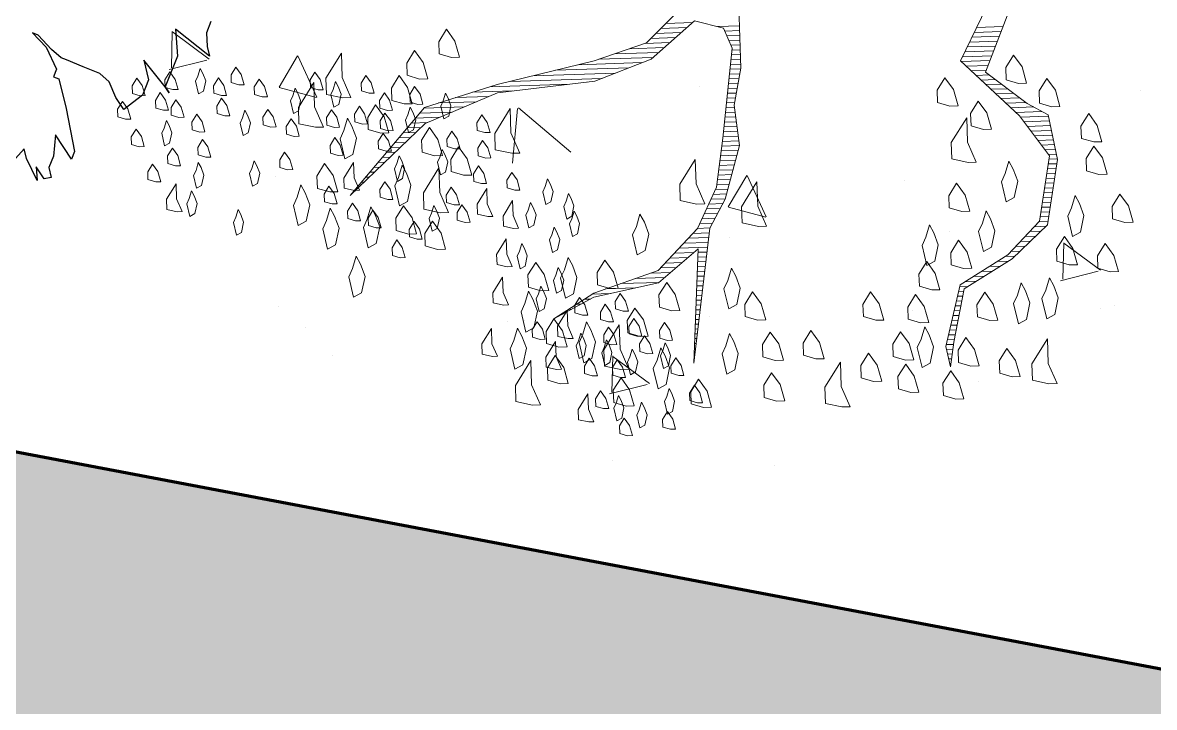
# Model space of a CAD drawing. Header units: millimetres. Extents: x 111 to 1506, y 14 to 566.
# Drawn here: x 223.349 to 224.994, y 92.534 to 93.529 of the extents above; entities that cross this region are included whole.
import ezdxf

# ---------------------------------------------------------------- set-up
doc = ezdxf.new("R2010")
doc.units = ezdxf.units.MM
doc.layers.add('ARBOLES', color=78, linetype='Continuous', lineweight=5)
doc.layers.add('G', color=254, linetype='Continuous', lineweight=5)
doc.layers.add('fer', color=8, linetype='Continuous')

# ---------------------------------------------------------------- blocks, each defined once
blk = doc.blocks.new('tr')
at = {"layer": 'fer', "color": 97}
for p, q in [((1379.0683, 206.6654), (1379.0862, 206.6741)), ((1379.0683, 206.6654), (1379.0862, 206.6741)), ((1379.0981, 206.6827), (1379.0802, 206.6221)), ((1379.0981, 206.6827), (1379.0802, 206.6221)), ((1379.0862, 206.6741), (1379.0981, 206.6827)), ((1379.0862, 206.6741), (1379.0981, 206.6827)), ((1379.0505, 206.6654), (1379.0683, 206.6654)), ((1379.0505, 206.6654), (1379.0683, 206.6654)), ((1379.0802, 206.6221), (1379.1159, 206.6394)), ((1379.0802, 206.6221), (1379.1159, 206.6394)), ((1379.1159, 206.6394), (1379.1635, 206.6394)), ((1379.1159, 206.6394), (1379.1635, 206.6394)), ((1379.1635, 206.6394), (1379.1397, 206.5961)), ((1379.1635, 206.6394), (1379.1397, 206.5961)), ((1379.1695, 206.6481), (1379.1635, 206.6394)), ((1379.1635, 206.6394), (1379.1695, 206.6481)), ((1379.1695, 206.6481), (1379.1635, 206.6394)), ((1379.1635, 206.6394), (1379.1695, 206.6481)), ((1379.1397, 206.5961), (1379.1635, 206.6134)), ((1379.1397, 206.5961), (1379.1635, 206.6134)), ((1379.1635, 206.6134), (1379.1754, 206.6134)), ((1379.1635, 206.6134), (1379.1754, 206.6134)), ((1379.1754, 206.6134), (1379.1873, 206.6134)), ((1379.1754, 206.6134), (1379.1873, 206.6134)), ((1379.1873, 206.6134), (1379.2171, 206.5961)), ((1379.1873, 206.6134), (1379.2171, 206.5961)), ((1379.2111, 206.5874), (1379.2052, 206.5788)), ((1379.2111, 206.5874), (1379.2052, 206.5788)), ((1379.2171, 206.5961), (1379.2111, 206.5874)), ((1379.2171, 206.5961), (1379.2111, 206.5874)), ((1379.2052, 206.5788), (1379.1873, 206.5614)), ((1379.2052, 206.5788), (1379.1873, 206.5614)), ((1379.1873, 206.5614), (1379.1814, 206.5441)), ((1379.1873, 206.5614), (1379.1814, 206.5441)), ((1379.1814, 206.5441), (1379.1814, 206.5181)), ((1379.1814, 206.5441), (1379.1814, 206.5181)), ((1379.2468, 206.5181), (1379.3004, 206.5528)), ((1379.2468, 206.5181), (1379.3004, 206.5528)), ((1379.3123, 206.5528), (1379.2885, 206.5181)), ((1379.3123, 206.5528), (1379.2885, 206.5181)), ((1379.3004, 206.5528), (1379.3123, 206.5528)), ((1379.3004, 206.5528), (1379.3123, 206.5528)), ((1379.3123, 206.5528), (1379.3123, 206.5528)), ((1379.3123, 206.5528), (1379.3123, 206.5528)), ((1379.2885, 206.5181), (1379.3182, 206.5268)), ((1379.2885, 206.5181), (1379.3182, 206.5268)), ((1379.3182, 206.5268), (1379.3361, 206.5268)), ((1379.3182, 206.5268), (1379.3361, 206.5268)), ((1379.3361, 206.5268), (1379.348, 206.5354)), ((1379.3361, 206.5268), (1379.348, 206.5354)), ((1379.354, 206.5268), (1379.3421, 206.5094)), ((1379.354, 206.5268), (1379.3421, 206.5094)), ((1379.348, 206.5354), (1379.354, 206.5268)), ((1379.348, 206.5354), (1379.354, 206.5268)), ((1379.1814, 206.5181), (1379.1814, 206.4921)), ((1379.1814, 206.5181), (1379.1814, 206.4921)), ((1379.2111, 206.4921), (1379.2468, 206.5181)), ((1379.2111, 206.4921), (1379.2468, 206.5181)), ((1379.2468, 206.5181), (1379.2468, 206.5181)), ((1379.2468, 206.5181), (1379.2468, 206.5181)), ((1379.2885, 206.5181), (1379.2885, 206.5181)), ((1379.2885, 206.5181), (1379.2885, 206.5181)), ((1379.3599, 206.5181), (1379.3361, 206.4921)), ((1379.3599, 206.5181), (1379.3361, 206.4921)), ((1379.3421, 206.5094), (1379.3599, 206.5181)), ((1379.3421, 206.5094), (1379.3599, 206.5181)), ((1379.1814, 206.4921), (1379.1814, 206.4834)), ((1379.1814, 206.4921), (1379.1814, 206.4834)), ((1379.2111, 206.4834), (1379.2111, 206.4921)), ((1379.2111, 206.4834), (1379.2111, 206.4921)), ((1379.3361, 206.4921), (1379.3242, 206.4834)), ((1379.3361, 206.4921), (1379.3242, 206.4834)), ((1379.1754, 206.4574), (1379.1992, 206.4834)), ((1379.1814, 206.4834), (1379.1754, 206.4661)), ((1379.1754, 206.4574), (1379.1992, 206.4834)), ((1379.1814, 206.4834), (1379.1754, 206.4661)), ((1379.1992, 206.4834), (1379.2111, 206.4834)), ((1379.1992, 206.4834), (1379.2111, 206.4834)), ((1379.3242, 206.4834), (1379.348, 206.4748)), ((1379.3242, 206.4834), (1379.348, 206.4748)), ((1379.1754, 206.4661), (1379.1635, 206.4401)), ((1379.1754, 206.4661), (1379.1635, 206.4401)), ((1379.1635, 206.4314), (1379.1754, 206.4574)), ((1379.1635, 206.4314), (1379.1754, 206.4574)), ((1379.1754, 206.4661), (1379.1754, 206.4661)), ((1379.1754, 206.4661), (1379.1754, 206.4661)), ((1379.1635, 206.4401), (1379.1635, 206.4314)), ((1379.1635, 206.4401), (1379.1635, 206.4314))]:
    blk.add_line(p, q, dxfattribs=at)
blk = doc.blocks.new('*X16')
at = {"color": 0}
for p, q in [((17.427, 15.96), (17.4799, 15.96)), ((17.4377, 15.97), (17.4922, 15.97)), ((17.4484, 15.98), (17.5044, 15.98)), ((17.5556, 15.97), (17.6021, 15.97)), ((17.5707, 15.96), (17.6021, 15.96)), ((17.4036, 15.94), (17.4555, 15.94)), ((17.4163, 15.95), (17.4677, 15.95)), ((17.5747, 15.95), (17.6021, 15.95)), ((17.5787, 15.94), (17.6021, 15.94)), ((18.092, 15.94), (18.1478, 15.94)), ((18.0973, 15.95), (18.152, 15.95)), ((17.3386, 15.92), (17.431, 15.92)), ((17.3711, 15.93), (17.4433, 15.93)), ((17.5827, 15.93), (17.6021, 15.93)), ((17.5846, 15.92), (17.6021, 15.92)), ((18.0816, 15.92), (18.1394, 15.92)), ((18.0868, 15.93), (18.1436, 15.93)), ((17.2149, 15.89), (17.3677, 15.89)), ((17.2629, 15.9), (17.3957, 15.9)), ((17.3061, 15.91), (17.4188, 15.91)), ((17.5805, 15.89), (17.6021, 15.89)), ((17.5819, 15.9), (17.6021, 15.9)), ((17.5832, 15.91), (17.6021, 15.91)), ((18.0658, 15.89), (18.1267, 15.89)), ((18.0711, 15.9), (18.1309, 15.9)), ((18.0763, 15.91), (18.1351, 15.91)), ((17.1189, 15.87), (17.3117, 15.87)), ((17.1669, 15.88), (17.3397, 15.88)), ((17.5778, 15.87), (17.5996, 15.87)), ((17.5791, 15.88), (17.6018, 15.88)), ((18.0627, 15.88), (18.1225, 15.88)), ((18.0727, 15.87), (18.1183, 15.87)), ((17.0401, 15.85), (17.1235, 15.85)), ((17.0761, 15.86), (17.2435, 15.86)), ((17.575, 15.85), (17.5951, 15.85)), ((17.5764, 15.86), (17.5974, 15.86)), ((18.0827, 15.86), (18.1141, 15.86)), ((18.0927, 15.85), (18.1197, 15.85)), ((16.9371, 15.82), (17.0215, 15.82)), ((16.9681, 15.83), (17.0472, 15.83)), ((17.0041, 15.84), (17.0729, 15.84)), ((17.5709, 15.82), (17.5885, 15.82)), ((17.5723, 15.83), (17.5907, 15.83)), ((17.5737, 15.84), (17.5929, 15.84)), ((18.1027, 15.84), (18.1322, 15.84)), ((18.1127, 15.83), (18.1447, 15.83)), ((18.1227, 15.82), (18.1572, 15.82)), ((16.919, 15.8), (16.9701, 15.8)), ((16.9281, 15.81), (16.9958, 15.81)), ((17.5682, 15.8), (17.5856, 15.8)), ((17.5696, 15.81), (17.5863, 15.81)), ((18.1327, 15.81), (18.1697, 15.81)), ((18.1427, 15.8), (18.1822, 15.8)), ((16.8919, 15.77), (16.9189, 15.77)), ((16.9009, 15.78), (16.9301, 15.78)), ((16.91, 15.79), (16.9444, 15.79)), ((17.5641, 15.77), (17.5886, 15.77)), ((17.5655, 15.78), (17.5876, 15.78)), ((17.5669, 15.79), (17.5866, 15.79)), ((18.1527, 15.79), (18.1947, 15.79)), ((18.1627, 15.78), (18.2105, 15.78)), ((18.1727, 15.77), (18.2271, 15.77)), ((16.8738, 15.75), (16.8965, 15.75)), ((16.8829, 15.76), (16.9077, 15.76)), ((17.5614, 15.75), (17.5906, 15.75)), ((17.5628, 15.76), (17.5896, 15.76)), ((18.182, 15.76), (18.2403, 15.76)), ((18.189, 15.75), (18.2422, 15.75)), ((16.8557, 15.73), (16.8742, 15.73)), ((16.8648, 15.74), (16.8853, 15.74)), ((17.5585, 15.73), (17.5926, 15.73)), ((17.56, 15.74), (17.5916, 15.74)), ((18.196, 15.74), (18.244, 15.74)), ((18.203, 15.73), (18.2458, 15.73)), ((16.8286, 15.7), (16.8406, 15.7)), ((16.8376, 15.71), (16.8518, 15.71)), ((16.8467, 15.72), (16.863, 15.72)), ((17.5535, 15.7), (17.5875, 15.7)), ((17.5551, 15.71), (17.5906, 15.71)), ((17.5568, 15.72), (17.5936, 15.72)), ((18.21, 15.72), (18.2476, 15.72)), ((18.217, 15.71), (18.2494, 15.71)), ((18.224, 15.7), (18.2512, 15.7)), ((16.8105, 15.68), (16.8183, 15.68)), ((16.8195, 15.69), (16.8295, 15.69)), ((17.5501, 15.68), (17.5814, 15.68)), ((17.5518, 15.69), (17.5844, 15.69)), ((18.231, 15.69), (18.2531, 15.69)), ((18.238, 15.68), (18.2549, 15.68)), ((16.7924, 15.66), (16.7959, 15.66)), ((16.8014, 15.67), (16.8071, 15.67)), ((17.5468, 15.66), (17.5752, 15.66)), ((17.5485, 15.67), (17.5783, 15.67)), ((18.2367, 15.66), (18.2553, 15.66)), ((18.2385, 15.67), (18.2567, 15.67)), ((16.7833, 15.65), (16.7848, 15.65)), ((17.5402, 15.63), (17.566, 15.63)), ((17.5435, 15.64), (17.5691, 15.64)), ((17.5451, 15.65), (17.5721, 15.65)), ((18.231, 15.63), (18.2497, 15.63)), ((18.2329, 15.64), (18.2515, 15.64)), ((18.2348, 15.65), (18.2534, 15.65)), ((17.5302, 15.61), (17.5598, 15.61)), ((17.5352, 15.62), (17.5629, 15.62)), ((18.2273, 15.61), (18.2459, 15.61)), ((18.2292, 15.62), (18.2478, 15.62)), ((17.5202, 15.59), (17.5486, 15.59)), ((17.5252, 15.6), (17.5543, 15.6)), ((18.2235, 15.59), (18.2422, 15.59)), ((18.2254, 15.6), (18.244, 15.6)), ((17.5052, 15.56), (17.5315, 15.56)), ((17.5102, 15.57), (17.5372, 15.57)), ((17.5152, 15.58), (17.5429, 15.58)), ((18.2179, 15.56), (18.2365, 15.56)), ((18.2198, 15.57), (18.2384, 15.57)), ((18.2217, 15.58), (18.2403, 15.58)), ((17.4903, 15.54), (17.5241, 15.54)), ((17.5002, 15.55), (17.5257, 15.55)), ((18.2132, 15.54), (18.2328, 15.54)), ((18.216, 15.55), (18.2347, 15.55)), ((17.4603, 15.51), (17.5196, 15.51)), ((17.4703, 15.52), (17.5211, 15.52)), ((17.4803, 15.53), (17.5226, 15.53)), ((18.1832, 15.51), (18.2059, 15.51)), ((18.1932, 15.52), (18.2171, 15.52)), ((18.2032, 15.53), (18.2284, 15.53)), ((17.4403, 15.49), (17.4786, 15.49)), ((17.4503, 15.5), (17.4911, 15.5)), ((17.4988, 15.49), (17.5165, 15.49)), ((17.4996, 15.5), (17.5181, 15.5)), ((18.1632, 15.49), (18.1834, 15.49)), ((18.1732, 15.5), (18.1946, 15.5)), ((17.4203, 15.47), (17.4536, 15.47)), ((17.4303, 15.48), (17.4661, 15.48)), ((17.4974, 15.47), (17.5135, 15.47)), ((17.4981, 15.48), (17.515, 15.48)), ((18.1409, 15.47), (18.1609, 15.47)), ((18.1532, 15.48), (18.1721, 15.48)), ((17.336, 15.44), (17.4161, 15.44)), ((17.368, 15.45), (17.4286, 15.45)), ((17.4, 15.46), (17.4411, 15.46)), ((17.4953, 15.44), (17.509, 15.44)), ((17.496, 15.45), (17.5105, 15.45)), ((17.4967, 15.46), (17.512, 15.46)), ((18.0895, 15.44), (18.1126, 15.44)), ((18.1066, 15.45), (18.1297, 15.45)), ((18.1238, 15.46), (18.1468, 15.46)), ((17.2754, 15.42), (17.3128, 15.42)), ((17.304, 15.43), (17.3661, 15.43)), ((17.4938, 15.42), (17.5059, 15.42)), ((17.4946, 15.43), (17.5074, 15.43)), ((18.0552, 15.42), (18.0783, 15.42)), ((18.0723, 15.43), (18.0954, 15.43)), ((17.242, 15.4), (17.2517, 15.4)), ((17.2587, 15.41), (17.2717, 15.41)), ((17.4924, 15.4), (17.5029, 15.4)), ((17.4931, 15.41), (17.5044, 15.41)), ((18.0407, 15.4), (18.0516, 15.4)), ((18.0433, 15.41), (18.0611, 15.41)), ((17.2087, 15.38), (17.2117, 15.38)), ((17.2254, 15.39), (17.2317, 15.39)), ((17.4903, 15.37), (17.4984, 15.37)), ((17.491, 15.38), (17.4999, 15.38)), ((17.4917, 15.39), (17.5014, 15.39)), ((18.0327, 15.37), (18.0447, 15.37)), ((18.0353, 15.38), (18.047, 15.38)), ((18.038, 15.39), (18.0493, 15.39)), ((17.4888, 15.35), (17.4953, 15.35)), ((17.4896, 15.36), (17.4968, 15.36)), ((18.0273, 15.35), (18.0401, 15.35)), ((18.03, 15.36), (18.0424, 15.36)), ((17.4874, 15.33), (17.4923, 15.33)), ((17.4881, 15.34), (17.4938, 15.34)), ((18.022, 15.33), (18.0355, 15.33)), ((18.0247, 15.34), (18.0378, 15.34)), ((17.4853, 15.3), (17.4877, 15.3)), ((17.486, 15.31), (17.4893, 15.31)), ((17.4867, 15.32), (17.4908, 15.32)), ((18.014, 15.3), (18.0286, 15.3)), ((18.0167, 15.31), (18.0309, 15.31)), ((18.0193, 15.32), (18.0332, 15.32)), ((17.4838, 15.28), (17.4847, 15.28)), ((17.4846, 15.29), (17.4862, 15.29)), ((18.0113, 15.29), (18.0265, 15.29)), ((18.0115, 15.28), (18.0249, 15.28)), ((17.4831, 15.27), (17.4832, 15.27)), ((18.0135, 15.27), (18.0232, 15.27)), ((18.0155, 15.26), (18.0215, 15.26)), ((18.0175, 15.25), (18.0199, 15.25))]:
    blk.add_line(p, q, dxfattribs=at)
blk = doc.blocks.new('E1E')
at = {"layer": 'ARBOLES', "ltscale": 0.2}
for p, q in [((96.0598, 59.5667), (96.0598, 59.5667)), ((95.5359, 59.5519), (95.5359, 59.5519)), ((96.122, 59.5391), (96.122, 59.5391)), ((96.1796, 59.5223), (96.1796, 59.5223)), ((95.6009, 59.4784), (95.6009, 59.4784)), ((95.2708, 59.4541), (95.2708, 59.4541)), ((95.5845, 59.4467), (95.5298, 59.4067)), ((95.6045, 59.3832), (95.5819, 59.4428)), ((95.6038, 59.3838), (95.5266, 59.4035)), ((95.7699, 59.3841), (95.7699, 59.3841)), ((95.7975, 59.3971), (95.7975, 59.3971)), ((96.2691, 59.314), (96.2691, 59.314)), ((95.473, 59.2552), (95.473, 59.2552)), ((95.4361, 59.2211), (95.4361, 59.2211)), ((95.857, 59.2206), (95.857, 59.2206)), ((96.5118, 59.2106), (96.4571, 59.1706)), ((96.5318, 59.147), (96.5092, 59.2067)), ((94.9941, 59.1844), (94.9941, 59.1844)), ((96.3217, 59.1674), (96.2544, 59.159)), ((96.3128, 59.1041), (96.322, 59.1672)), ((96.5311, 59.1477), (96.4538, 59.1674)), ((96.3122, 59.1036), (96.2542, 59.1583)), ((95.9214, 59.0448), (95.8936, 59.1364)), ((95.1485, 59.1133), (95.1485, 59.1133)), ((95.4933, 59.1143), (95.4933, 59.1143)), ((95.92, 59.0432), (95.8063, 59.0804)), ((95.5054, 59.0022), (95.4473, 59.0568)), ((95.5148, 59.066), (95.4476, 59.0575)), ((95.506, 59.0027), (95.5152, 59.0658)), ((95.9008, 59.0394), (95.9008, 59.0394)), ((95.9924, 59.0443), (95.9924, 59.0443)), ((94.8241, 58.9714), (94.8241, 58.9714)), ((94.8455, 58.9854), (94.8455, 58.9854)), ((94.928, 58.9668), (94.8733, 58.9268)), ((94.948, 58.9033), (94.9254, 58.9629)), ((95.1411, 58.9598), (95.1411, 58.9598)), ((95.8256, 58.9566), (95.8256, 58.9566)), ((94.9473, 58.9039), (94.8701, 58.9236)), ((95.2463, 58.9074), (95.2463, 58.9074)), ((95.6403, 58.8897), (95.6403, 58.8897)), ((94.9236, 58.6057), (94.9236, 58.6057))]:
    blk.add_line(p, q, dxfattribs=at)
for points in [[(95.5281, 59.503), (95.5421, 59.5044), (95.5475, 59.4922), (95.5448, 59.4764), (95.5313, 59.485), (95.52, 59.4994)], [(95.5999, 59.5058), (95.618, 59.509), (95.6252, 59.4927), (95.6198, 59.4611), (95.609, 59.4855), (95.5918, 59.5022)], [(95.7024, 59.5158), (95.7313, 59.5209), (95.7429, 59.4949), (95.7343, 59.4442), (95.7169, 59.4833), (95.6894, 59.51)], [(95.5259, 59.4533), (95.5263, 59.4633), (95.5132, 59.4818), (95.5069, 59.4741), (95.51, 59.456), (95.5195, 59.4456), (95.5272, 59.4393)], [(95.5679, 59.4574), (95.5683, 59.4674), (95.5552, 59.4859), (95.5489, 59.4782), (95.5521, 59.4601), (95.5615, 59.4497), (95.5692, 59.4434)], [(95.4626, 59.4641), (95.4766, 59.4655), (95.482, 59.4533), (95.4793, 59.4375), (95.4658, 59.4461), (95.4545, 59.4605)], [(95.5846, 59.4746), (95.5986, 59.476), (95.604, 59.4638), (95.6013, 59.448), (95.5877, 59.4565), (95.5764, 59.471)], [(95.6714, 59.463), (95.6938, 59.4652), (95.7025, 59.4457), (95.6981, 59.4204), (95.6764, 59.4341), (95.6584, 59.4572)], [(95.7748, 59.4233), (95.7755, 59.4392), (95.7545, 59.4688), (95.7444, 59.4565), (95.7495, 59.4276), (95.7647, 59.411), (95.7769, 59.4009)], [(95.7992, 59.463), (95.8172, 59.4662), (95.8245, 59.4499), (95.8191, 59.4183), (95.8082, 59.4427), (95.791, 59.4594)], [(95.5499, 59.4557), (95.5723, 59.4579), (95.581, 59.4384), (95.5767, 59.413), (95.555, 59.4268), (95.5369, 59.4499)], [(95.6867, 59.4421), (95.7048, 59.4453), (95.712, 59.4291), (95.7066, 59.3974), (95.6957, 59.4218), (95.6786, 59.4385)], [(96.0834, 59.4127), (96.0842, 59.4286), (96.0632, 59.4582), (96.0531, 59.4459), (96.0581, 59.417), (96.0733, 59.4004), (96.0856, 59.3903)], [(95.4902, 59.4131), (95.4906, 59.423), (95.4775, 59.4416), (95.4712, 59.4339), (95.4744, 59.4158), (95.4839, 59.4054), (95.4916, 59.3991)], [(95.6244, 59.429), (95.6384, 59.4304), (95.6438, 59.4182), (95.6411, 59.4024), (95.6275, 59.4109), (95.6162, 59.4254)], [(96.3065, 59.4064), (96.307, 59.4164), (96.2939, 59.4349), (96.2876, 59.4272), (96.2907, 59.4091), (96.3002, 59.3988), (96.3079, 59.3924)], [(96.3942, 59.4065), (96.3946, 59.4164), (96.3815, 59.435), (96.3752, 59.4273), (96.3784, 59.4092), (96.3879, 59.3988), (96.3956, 59.3925)], [(96.4055, 59.4359), (96.4235, 59.439), (96.4308, 59.4228), (96.4254, 59.3912), (96.4145, 59.4155), (96.3973, 59.4323)], [(95.4235, 59.4072), (95.4459, 59.4093), (95.4545, 59.3898), (95.4502, 59.3645), (95.4285, 59.3782), (95.4104, 59.4014)], [(95.436, 59.4036), (95.45, 59.4049), (95.4554, 59.3927), (95.4527, 59.3769), (95.4392, 59.3855), (95.4279, 59.4)], [(95.5297, 59.361), (95.5305, 59.3769), (95.5095, 59.4065), (95.4994, 59.3942), (95.5044, 59.3653), (95.5196, 59.3487), (95.5319, 59.3386)], [(95.5825, 59.4), (95.6114, 59.4051), (95.623, 59.3791), (95.6143, 59.3285), (95.597, 59.3675), (95.5695, 59.3942)], [(95.5778, 59.4132), (95.5918, 59.4145), (95.5973, 59.4023), (95.5946, 59.3865), (95.581, 59.3951), (95.5697, 59.4095)], [(95.6239, 59.3752), (95.6244, 59.3852), (95.6113, 59.4037), (95.605, 59.396), (95.6081, 59.3779), (95.6176, 59.3676), (95.6253, 59.3612)], [(95.6671, 59.3676), (95.6678, 59.3835), (95.6468, 59.4131), (95.6367, 59.4008), (95.6418, 59.3719), (95.657, 59.3553), (95.6693, 59.3452)], [(95.67, 59.3811), (95.6705, 59.3911), (95.6574, 59.4096), (95.651, 59.4019), (95.6542, 59.3838), (95.6637, 59.3735), (95.6714, 59.3671)], [(95.6974, 59.4045), (95.7198, 59.4066), (95.7285, 59.3871), (95.7242, 59.3618), (95.7025, 59.3755), (95.6844, 59.3987)], [(95.7328, 59.4042), (95.7468, 59.4056), (95.7522, 59.3934), (95.7495, 59.3776), (95.736, 59.3862), (95.7247, 59.4006)], [(96.4597, 59.4016), (96.4737, 59.4029), (96.4791, 59.3907), (96.4764, 59.3749), (96.4629, 59.3835), (96.4516, 59.398)], [(95.5761, 59.3734), (95.5765, 59.3833), (95.5634, 59.4019), (95.5571, 59.3942), (95.5602, 59.3761), (95.5697, 59.3657), (95.5774, 59.3594)], [(95.6881, 59.3843), (95.7062, 59.3875), (95.7134, 59.3712), (95.708, 59.3396), (95.6971, 59.364), (95.68, 59.3807)], [(95.7813, 59.3561), (95.782, 59.372), (95.761, 59.4016), (95.7509, 59.3893), (95.756, 59.3604), (95.7712, 59.3438), (95.7835, 59.3337)], [(96.1572, 59.352), (96.1579, 59.3679), (96.1369, 59.3975), (96.1268, 59.3852), (96.1319, 59.3563), (96.1471, 59.3397), (96.1594, 59.3296)], [(96.4019, 59.3564), (96.4024, 59.3663), (96.3892, 59.3848), (96.3829, 59.3771), (96.3861, 59.3591), (96.3956, 59.3487), (96.4033, 59.3424)], [(95.4844, 59.3715), (95.4984, 59.3729), (95.5038, 59.3607), (95.5011, 59.3449), (95.4875, 59.3535), (95.4762, 59.3679)], [(95.5268, 59.3417), (95.5273, 59.3517), (95.5142, 59.3702), (95.5079, 59.3625), (95.511, 59.3444), (95.5205, 59.3341), (95.5282, 59.3277)], [(95.6136, 59.3657), (95.6276, 59.3671), (95.633, 59.3549), (95.6303, 59.3391), (95.6167, 59.3477), (95.6054, 59.3621)], [(95.815, 59.3727), (95.8331, 59.3758), (95.8404, 59.3596), (95.835, 59.328), (95.8241, 59.3523), (95.8069, 59.369)], [(96.0138, 59.3638), (96.0278, 59.3651), (96.0333, 59.3529), (96.0306, 59.3371), (96.017, 59.3457), (96.0057, 59.3601)], [(96.0922, 59.323), (96.0929, 59.3389), (96.0719, 59.3686), (96.0618, 59.3563), (96.0669, 59.3274), (96.0821, 59.3107), (96.0944, 59.3006)], [(96.2201, 59.3333), (96.2208, 59.3492), (96.1999, 59.3788), (96.1897, 59.3665), (96.1948, 59.3376), (96.21, 59.321), (96.2223, 59.3108)], [(96.438, 59.3627), (96.452, 59.3641), (96.4575, 59.3519), (96.4548, 59.3361), (96.4412, 59.3446), (96.4299, 59.3591)], [(95.3093, 59.3485), (95.3317, 59.3507), (95.3404, 59.3312), (95.3361, 59.3059), (95.3144, 59.3196), (95.2963, 59.3427)], [(95.5494, 59.3567), (95.5634, 59.358), (95.5689, 59.3458), (95.5662, 59.33), (95.5526, 59.3386), (95.5413, 59.353)], [(95.7654, 59.3311), (95.7658, 59.341), (95.7527, 59.3595), (95.7464, 59.3518), (95.7496, 59.3338), (95.7591, 59.3234), (95.7667, 59.3171)], [(96.3125, 59.3165), (96.3129, 59.3265), (96.2998, 59.345), (96.2935, 59.3373), (96.2967, 59.3192), (96.3062, 59.3089), (96.3138, 59.3025)], [(96.5094, 59.3555), (96.5234, 59.3569), (96.5289, 59.3447), (96.5262, 59.3289), (96.5126, 59.3375), (96.5013, 59.3519)], [(95.4279, 59.2922), (95.4286, 59.3081), (95.4076, 59.3377), (95.3975, 59.3255), (95.4026, 59.2965), (95.4178, 59.2799), (95.4301, 59.2698)], [(95.5731, 59.3335), (95.5955, 59.3357), (95.6042, 59.3162), (95.5999, 59.2909), (95.5782, 59.3046), (95.5601, 59.3277)], [(95.5783, 59.3355), (95.5923, 59.3368), (95.5978, 59.3246), (95.5951, 59.3088), (95.5815, 59.3174), (95.5702, 59.3318)], [(95.6339, 59.331), (95.6479, 59.3323), (95.6534, 59.3201), (95.6507, 59.3043), (95.6371, 59.3129), (95.6258, 59.3274)], [(95.68, 59.3369), (95.694, 59.3382), (95.6994, 59.3261), (95.6967, 59.3102), (95.6832, 59.3188), (95.6719, 59.3333)], [(95.764, 59.325), (95.7864, 59.3272), (95.7951, 59.3077), (95.7908, 59.2824), (95.7691, 59.2961), (95.751, 59.3192)], [(95.9584, 59.3258), (95.9809, 59.328), (95.9895, 59.3085), (95.9852, 59.2832), (95.9635, 59.2969), (95.9454, 59.3201)], [(95.998, 59.3226), (96.0121, 59.324), (96.0175, 59.3118), (96.0148, 59.296), (96.0012, 59.3046), (95.9899, 59.319)], [(96.0721, 59.3313), (96.0861, 59.3326), (96.0916, 59.3205), (96.0889, 59.3046), (96.0753, 59.3132), (96.064, 59.3277)], [(96.1101, 59.3336), (96.1241, 59.3349), (96.1295, 59.3227), (96.1268, 59.3069), (96.1133, 59.3155), (96.1019, 59.3299)], [(96.3947, 59.3288), (96.4087, 59.3302), (96.4141, 59.318), (96.4114, 59.3022), (96.3979, 59.3107), (96.3866, 59.3252)], [(96.4815, 59.309), (96.4819, 59.3189), (96.4688, 59.3374), (96.4625, 59.3297), (96.4656, 59.3117), (96.4751, 59.3013), (96.4828, 59.295)], [(95.1994, 59.3152), (95.2283, 59.3203), (95.2399, 59.2943), (95.2313, 59.2436), (95.2139, 59.2827), (95.1864, 59.3094)], [(95.5259, 59.3219), (95.54, 59.3232), (95.5454, 59.311), (95.5427, 59.2952), (95.5291, 59.3038), (95.5178, 59.3182)], [(95.6168, 59.3039), (95.6308, 59.3052), (95.6362, 59.293), (95.6335, 59.2772), (95.6199, 59.2858), (95.6086, 59.3002)], [(95.7394, 59.2751), (95.7402, 59.291), (95.7192, 59.3206), (95.7091, 59.3083), (95.7141, 59.2794), (95.7293, 59.2628), (95.7416, 59.2527)], [(95.7496, 59.2899), (95.75, 59.2999), (95.7369, 59.3184), (95.7306, 59.3107), (95.7338, 59.2926), (95.7433, 59.2823), (95.751, 59.2759)], [(95.8341, 59.3081), (95.8521, 59.3112), (95.8594, 59.295), (95.854, 59.2634), (95.8431, 59.2878), (95.8259, 59.3045)], [(96.0156, 59.3201), (96.038, 59.3223), (96.0467, 59.3028), (96.0423, 59.2775), (96.0206, 59.2912), (96.0025, 59.3143)], [(96.1593, 59.3214), (96.1733, 59.3228), (96.1788, 59.3106), (96.1761, 59.2948), (96.1625, 59.3033), (96.1512, 59.3178)], [(96.171, 59.3036), (96.1934, 59.3058), (96.2021, 59.2863), (96.1978, 59.261), (96.1761, 59.2747), (96.158, 59.2978)], [(96.5497, 59.3199), (96.5637, 59.3212), (96.5691, 59.309), (96.5664, 59.2932), (96.5528, 59.3018), (96.5415, 59.3162)], [(95.3382, 59.2835), (95.3606, 59.2857), (95.3693, 59.2662), (95.365, 59.2409), (95.3433, 59.2546), (95.3252, 59.2777)], [(95.8246, 59.2746), (95.825, 59.2846), (95.8119, 59.3031), (95.8056, 59.2954), (95.8088, 59.2773), (95.8183, 59.267), (95.826, 59.2606)], [(95.9918, 59.2711), (95.9922, 59.2811), (95.9791, 59.2996), (95.9728, 59.2919), (95.9759, 59.2738), (95.9854, 59.2635), (95.9931, 59.2571)], [(96.1318, 59.2848), (96.1499, 59.288), (96.1571, 59.2717), (96.1517, 59.2401), (96.1408, 59.2645), (96.1237, 59.2812)], [(96.2538, 59.2953), (96.2678, 59.2966), (96.2732, 59.2844), (96.2705, 59.2686), (96.2569, 59.2772), (96.2456, 59.2916)], [(96.4209, 59.2918), (96.4349, 59.2931), (96.4404, 59.2809), (96.4377, 59.2651), (96.4241, 59.2737), (96.4128, 59.2881)], [(95.5385, 59.2713), (95.5609, 59.2735), (95.5696, 59.254), (95.5653, 59.2287), (95.5436, 59.2424), (95.5255, 59.2655)], [(95.6534, 59.2758), (95.6758, 59.2779), (95.6845, 59.2584), (95.6802, 59.2331), (95.6585, 59.2468), (95.6404, 59.27)], [(95.9317, 59.2639), (95.9457, 59.2652), (95.9511, 59.253), (95.9484, 59.2372), (95.9349, 59.2458), (95.9236, 59.2602)], [(95.978, 59.2644), (96.0069, 59.2695), (96.0185, 59.2435), (96.0099, 59.1929), (95.9925, 59.2319), (95.965, 59.2586)], [(96.0691, 59.2348), (96.0698, 59.2507), (96.0488, 59.2804), (96.0387, 59.2681), (96.0438, 59.2392), (96.059, 59.2225), (96.0713, 59.2124)], [(96.0717, 59.2775), (96.0857, 59.2789), (96.0912, 59.2667), (96.0885, 59.2509), (96.0749, 59.2594), (96.0636, 59.2739)], [(96.3609, 59.2407), (96.3613, 59.2506), (96.3482, 59.2691), (96.3419, 59.2614), (96.3451, 59.2434), (96.3546, 59.233), (96.3622, 59.2267)], [(96.4643, 59.2819), (96.4783, 59.2832), (96.4837, 59.271), (96.481, 59.2552), (96.4675, 59.2638), (96.4562, 59.2782)], [(96.4941, 59.2805), (96.5081, 59.2819), (96.5136, 59.2697), (96.5109, 59.2539), (96.4973, 59.2625), (96.486, 59.2769)], [(96.5416, 59.2724), (96.5556, 59.2738), (96.561, 59.2616), (96.5583, 59.2458), (96.5447, 59.2544), (96.5334, 59.2688)], [(95.0975, 59.2464), (95.1199, 59.2486), (95.1286, 59.2291), (95.1243, 59.2038), (95.1026, 59.2175), (95.0845, 59.2407)], [(95.1648, 59.253), (95.1872, 59.2552), (95.1959, 59.2357), (95.1915, 59.2104), (95.1698, 59.2241), (95.1518, 59.2472)], [(95.2732, 59.2545), (95.2956, 59.2567), (95.3043, 59.2372), (95.3, 59.2119), (95.2783, 59.2256), (95.2602, 59.2487)], [(95.7826, 59.2267), (95.7831, 59.2367), (95.77, 59.2552), (95.7636, 59.2475), (95.7668, 59.2294), (95.7763, 59.219), (95.784, 59.2127)], [(95.849, 59.2417), (95.8671, 59.2448), (95.8743, 59.2286), (95.8689, 59.197), (95.8581, 59.2213), (95.8409, 59.2381)], [(96.3911, 59.2493), (96.4051, 59.2506), (96.4106, 59.2385), (96.4079, 59.2226), (96.3943, 59.2312), (96.383, 59.2457)], [(95.0202, 59.2276), (95.0426, 59.2298), (95.0513, 59.2103), (95.047, 59.185), (95.0253, 59.1987), (95.0072, 59.2218)], [(95.3932, 59.23), (95.4156, 59.2322), (95.4243, 59.2127), (95.42, 59.1874), (95.3983, 59.2011), (95.3802, 59.2242)], [(95.4677, 59.1853), (95.4684, 59.2012), (95.4474, 59.2308), (95.4373, 59.2185), (95.4424, 59.1896), (95.4576, 59.173), (95.4699, 59.1629)], [(95.8373, 59.2024), (95.8377, 59.2123), (95.8246, 59.2308), (95.8183, 59.2231), (95.8215, 59.2051), (95.831, 59.1947), (95.8387, 59.1884)], [(95.8987, 59.2394), (95.9168, 59.2426), (95.924, 59.2264), (95.9186, 59.1947), (95.9078, 59.2191), (95.8906, 59.2358)], [(95.9606, 59.2427), (95.9746, 59.244), (95.98, 59.2318), (95.9773, 59.216), (95.9638, 59.2246), (95.9525, 59.239)], [(96.0808, 59.2134), (96.0812, 59.2233), (96.0681, 59.2418), (96.0618, 59.2341), (96.065, 59.2161), (96.0745, 59.2057), (96.0822, 59.1994)], [(96.1884, 59.1944), (96.1891, 59.2103), (96.1681, 59.24), (96.158, 59.2277), (96.1631, 59.1988), (96.1783, 59.1821), (96.1906, 59.172)], [(96.1815, 59.2387), (96.1955, 59.2401), (96.201, 59.2279), (96.1983, 59.2121), (96.1847, 59.2207), (96.1734, 59.2351)], [(96.2651, 59.237), (96.2791, 59.2384), (96.2845, 59.2262), (96.2818, 59.2104), (96.2683, 59.2189), (96.257, 59.2334)], [(96.3089, 59.237), (96.3229, 59.2384), (96.3284, 59.2262), (96.3257, 59.2104), (96.3121, 59.219), (96.3008, 59.2334)], [(96.4607, 59.2023), (96.4612, 59.2123), (96.4481, 59.2308), (96.4418, 59.2231), (96.4449, 59.205), (96.4544, 59.1947), (96.4621, 59.1883)], [(96.4923, 59.2408), (96.5063, 59.2421), (96.5118, 59.2299), (96.5091, 59.2141), (96.4955, 59.2227), (96.4842, 59.2371)], [(95.761, 59.1879), (95.7614, 59.1978), (95.7483, 59.2163), (95.742, 59.2086), (95.7452, 59.1906), (95.7546, 59.1802), (95.7623, 59.1738)], [(96.2368, 59.2082), (96.2658, 59.2133), (96.2773, 59.1873), (96.2687, 59.1367), (96.2513, 59.1757), (96.2238, 59.2024)], [(96.4097, 59.2186), (96.4237, 59.2199), (96.4291, 59.2077), (96.4264, 59.1919), (96.4129, 59.2005), (96.4016, 59.215)], [(95.1157, 59.1532), (95.1164, 59.1691), (95.0954, 59.1987), (95.0853, 59.1864), (95.0904, 59.1575), (95.1056, 59.1409), (95.1179, 59.1308)], [(95.1272, 59.1973), (95.1496, 59.1995), (95.1583, 59.18), (95.154, 59.1547), (95.1323, 59.1684), (95.1142, 59.1915)], [(95.6513, 59.1579), (95.652, 59.1738), (95.6311, 59.2034), (95.621, 59.1911), (95.626, 59.1622), (95.6412, 59.1456), (95.6535, 59.1355)], [(95.7818, 59.163), (95.7822, 59.173), (95.7691, 59.1915), (95.7628, 59.1838), (95.766, 59.1657), (95.7754, 59.1553), (95.7831, 59.149)], [(95.9304, 59.1902), (95.9444, 59.1916), (95.9498, 59.1794), (95.9471, 59.1636), (95.9336, 59.1722), (95.9222, 59.1866)], [(95.965, 59.1885), (95.9875, 59.1907), (95.9961, 59.1712), (95.9918, 59.1459), (95.9701, 59.1596), (95.952, 59.1827)], [(96.0153, 59.1745), (96.0158, 59.1844), (96.0027, 59.2029), (95.9963, 59.1952), (95.9995, 59.1772), (96.009, 59.1668), (96.0167, 59.1605)], [(96.1061, 59.2003), (96.1201, 59.2017), (96.1255, 59.1895), (96.1228, 59.1736), (96.1093, 59.1822), (96.098, 59.1967)], [(96.2055, 59.1958), (96.2195, 59.1972), (96.2249, 59.185), (96.2222, 59.1692), (96.2087, 59.1778), (96.1974, 59.1922)], [(96.2941, 59.172), (96.2945, 59.1819), (96.2814, 59.2004), (96.2751, 59.1927), (96.2783, 59.1747), (96.2877, 59.1643), (96.2954, 59.158)], [(96.3428, 59.1937), (96.3568, 59.195), (96.3623, 59.1828), (96.3596, 59.167), (96.346, 59.1756), (96.3347, 59.1901)], [(96.3885, 59.1896), (96.4025, 59.191), (96.4079, 59.1788), (96.4052, 59.163), (96.3916, 59.1716), (96.3803, 59.186)], [(95.0174, 59.164), (95.0398, 59.1662), (95.0485, 59.1467), (95.0441, 59.1213), (95.0224, 59.1351), (95.0044, 59.1582)], [(95.8251, 59.1531), (95.8256, 59.163), (95.8125, 59.1816), (95.8062, 59.1739), (95.8093, 59.1558), (95.8188, 59.1454), (95.8265, 59.1391)], [(95.8721, 59.1789), (95.8861, 59.1803), (95.8915, 59.1681), (95.8888, 59.1522), (95.8753, 59.1608), (95.864, 59.1753)], [(96.0251, 59.1763), (96.0475, 59.1784), (96.0562, 59.1589), (96.0518, 59.1336), (96.0301, 59.1473), (96.012, 59.1705)], [(96.1165, 59.166), (96.1305, 59.1673), (96.136, 59.1551), (96.1333, 59.1393), (96.1197, 59.1479), (96.1084, 59.1623)], [(96.127, 59.1749), (96.1494, 59.1771), (96.1581, 59.1575), (96.1538, 59.1322), (96.1321, 59.146), (96.114, 59.1691)], [(96.1626, 59.1719), (96.1766, 59.1732), (96.182, 59.161), (96.1793, 59.1452), (96.1658, 59.1538), (96.1545, 59.1682)], [(94.8793, 59.1415), (94.9082, 59.1466), (94.9198, 59.1205), (94.9112, 59.0699), (94.8938, 59.109), (94.8663, 59.1357)], [(94.9436, 59.1545), (94.966, 59.1567), (94.9747, 59.1372), (94.9704, 59.1119), (94.9487, 59.1256), (94.9306, 59.1487)], [(95.2017, 59.1525), (95.2241, 59.1547), (95.2328, 59.1352), (95.2285, 59.1099), (95.2068, 59.1236), (95.1887, 59.1468)], [(95.9403, 59.146), (95.9544, 59.1473), (95.9598, 59.1351), (95.9571, 59.1193), (95.9435, 59.1279), (95.9322, 59.1423)], [(95.9964, 59.1514), (96.0104, 59.1528), (96.0158, 59.1406), (96.0131, 59.1248), (95.9995, 59.1334), (95.9882, 59.1478)], [(96.0949, 59.1271), (96.0953, 59.137), (96.0822, 59.1555), (96.0759, 59.1479), (96.0791, 59.1298), (96.0885, 59.1194), (96.0962, 59.1131)], [(96.2116, 59.1424), (96.2405, 59.1475), (96.2521, 59.1215), (96.2434, 59.0709), (96.2261, 59.1099), (96.1986, 59.1366)], [(96.2326, 59.1349), (96.2331, 59.1448), (96.22, 59.1633), (96.2137, 59.1556), (96.2168, 59.1376), (96.2263, 59.1272), (96.234, 59.1209)], [(96.257, 59.1457), (96.271, 59.1471), (96.2765, 59.1349), (96.2738, 59.1191), (96.2602, 59.1277), (96.2489, 59.1421)], [(95.1273, 59.1272), (95.1497, 59.1294), (95.1584, 59.1099), (95.154, 59.0846), (95.1323, 59.0983), (95.1143, 59.1214)], [(95.9015, 59.1212), (95.9304, 59.1263), (95.942, 59.1003), (95.9333, 59.0497), (95.916, 59.0887), (95.8885, 59.1154)], [(96.131, 59.1334), (96.145, 59.1348), (96.1504, 59.1226), (96.1477, 59.1068), (96.1342, 59.1154), (96.1229, 59.1298)], [(95.9584, 59.1053), (95.9725, 59.1067), (95.9779, 59.0945), (95.9752, 59.0787), (95.9616, 59.0872), (95.9503, 59.1017)], [(96.047, 59.0814), (96.0475, 59.0914), (96.0343, 59.1099), (96.028, 59.1022), (96.0312, 59.0841), (96.0407, 59.0737), (96.0484, 59.0674)], [(96.1082, 59.112), (96.1306, 59.1142), (96.1393, 59.0946), (96.135, 59.0693), (96.1133, 59.0831), (96.0952, 59.1062)], [(96.1721, 59.1177), (96.1861, 59.119), (96.1916, 59.1068), (96.1889, 59.091), (96.1753, 59.0996), (96.164, 59.114)], [(95.5683, 59.082), (95.5972, 59.087), (95.6088, 59.061), (95.6001, 59.0104), (95.5827, 59.0494), (95.5553, 59.0762)], [(96.0858, 59.1036), (96.0999, 59.105), (96.1053, 59.0928), (96.1026, 59.077), (96.089, 59.0855), (96.0777, 59.1)], [(95.0167, 59.078), (95.0391, 59.0801), (95.0478, 59.0606), (95.0435, 59.0353), (95.0218, 59.049), (95.0037, 59.0722)], [(95.1309, 59.0665), (95.1533, 59.0687), (95.162, 59.0491), (95.1577, 59.0238), (95.136, 59.0376), (95.1179, 59.0607)], [(95.4533, 59.0775), (95.4822, 59.0826), (95.4938, 59.0566), (95.4852, 59.006), (95.4678, 59.045), (95.4403, 59.0717)], [(94.9885, 59.0187), (94.9893, 59.0346), (94.9683, 59.0642), (94.9582, 59.0519), (94.9632, 59.023), (94.9784, 59.0064), (94.9907, 58.9963)], [(96.0996, 59.0614), (96.122, 59.0635), (96.1307, 59.044), (96.1264, 59.0187), (96.1047, 59.0324), (96.0866, 59.0556)], [(94.9459, 58.9919), (94.9466, 59.0078), (94.9256, 59.0374), (94.9155, 59.0251), (94.9206, 58.9962), (94.9358, 58.9796), (94.9481, 58.9695)], [(95.1751, 58.9848), (95.1758, 59.0007), (95.1548, 59.0303), (95.1447, 59.018), (95.1498, 58.9891), (95.165, 58.9725), (95.1773, 58.9624)], [(95.0934, 59.0108), (95.1158, 59.013), (95.1245, 58.9935), (95.1201, 58.9681), (95.0985, 58.9819), (95.0804, 59.005)], [(96.062, 59.0057), (96.0845, 59.0079), (96.0931, 58.9883), (96.0888, 58.963), (96.0671, 58.9768), (96.049, 58.9999)], [(95.0927, 58.9248), (95.0934, 58.9407), (95.0724, 58.9703), (95.0623, 58.958), (95.0674, 58.9291), (95.0826, 58.9125), (95.0949, 58.9023)], [(94.9243, 58.9355), (94.9467, 58.9377), (94.9554, 58.9182), (94.951, 58.8928), (94.9294, 58.9066), (94.9113, 58.9297)], [(94.8534, 58.9195), (94.8758, 58.9217), (94.8845, 58.9022), (94.8802, 58.8769), (94.8585, 58.8906), (94.8404, 58.9137)], [(95.1339, 58.9197), (95.1563, 58.9219), (95.165, 58.9024), (95.1607, 58.8771), (95.139, 58.8908), (95.1209, 58.9139)], [(94.9583, 58.8415), (94.959, 58.8574), (94.938, 58.8871), (94.9279, 58.8748), (94.933, 58.8458), (94.9482, 58.8292), (94.9605, 58.8191)], [(95.0884, 58.8293), (95.0892, 58.8452), (95.0682, 58.8749), (95.0581, 58.8626), (95.0631, 58.8336), (95.0783, 58.817), (95.0906, 58.8069)], [(94.8622, 58.8299), (94.8846, 58.8321), (94.8933, 58.8126), (94.889, 58.7873), (94.8673, 58.801), (94.8492, 58.8241)], [(95.1557, 58.8359), (95.1846, 58.841), (95.1962, 58.8149), (95.1875, 58.7643), (95.1701, 58.8034), (95.1427, 58.8301)], [(94.936, 58.7692), (94.9584, 58.7714), (94.9671, 58.7519), (94.9627, 58.7266), (94.941, 58.7403), (94.9229, 58.7634)], [(95.1528, 58.7723), (95.1752, 58.7744), (95.1839, 58.7549), (95.1796, 58.7296), (95.1579, 58.7434), (95.1398, 58.7665)], [(95.2222, 58.7564), (95.2446, 58.7586), (95.2533, 58.7391), (95.249, 58.7138), (95.2273, 58.7275), (95.2092, 58.7506)], [(94.9656, 58.7201), (94.988, 58.7223), (94.9967, 58.7028), (94.9924, 58.6775), (94.9707, 58.6912), (94.9526, 58.7143)], [(95.0567, 58.6905), (95.0791, 58.6927), (95.0878, 58.6732), (95.0835, 58.6479), (95.0618, 58.6616), (95.0437, 58.6847)], [(95.1261, 58.6747), (95.1485, 58.6768), (95.1572, 58.6573), (95.1529, 58.632), (95.1312, 58.6457), (95.1131, 58.6689)]]:
    blk.add_lwpolyline(points, close=True, dxfattribs=at)
for points in [[(95.6986, 58.7192), (95.7556, 58.8537), (95.8286, 58.9173), (95.9702, 59.0193), (96.0728, 59.104), (96.1356, 59.2956), (96.0612, 59.13), (95.9644, 59.0324), (95.8141, 58.9498), (95.7376, 58.8768), (95.6921, 58.7864), (95.6408, 58.7791), (95.6133, 58.8058), (95.5691, 58.9576), (95.5473, 59.0415), (95.5509, 59.121), (95.587, 59.215), (95.6765, 59.2938), (95.7242, 59.3618), (95.6736, 59.3003), (95.5783, 59.2345), (95.5364, 59.1535), (95.4683, 59.3414), (95.5314, 59.1123), (95.5256, 59.0552), (95.5373, 58.959), (95.5727, 58.8969), (95.5858, 58.8326), (95.6147, 58.7675), (95.6379, 58.7155)], [(95.2238, 58.5077), (95.2346, 58.6762), (95.103, 58.7267), (95.0285, 58.7715), (95.0017, 58.8842), (95.0305, 58.9594), (95.0883, 59.0397), (95.0709, 59.1488), (95.0499, 59.1785), (95.0608, 59.1365), (95.0789, 59.0433), (95.0211, 58.963), (94.9858, 58.8849), (95.0126, 58.7722), (95.0574, 58.7064), (95.0987, 58.7014), (95.1869, 58.6783), (95.1899, 58.5316)]]:
    blk.add_lwpolyline(points, dxfattribs=at)
at = {"layer": 'ARBOLES', "ltscale": 0.2, "xscale": 0.8372139817761642, "yscale": 0.8372139817761642, "zscale": 0.8372139817761642, "rotation": 204.0028523145856}
blk.add_blockref('*X16', (103.6395, 76.9735), dxfattribs=at)

msp = doc.modelspace()

# ---------------------------------------------------------------- hatches: boundary and pattern name
at = {"layer": 'G', "lineweight": 100, "ltscale": 1000}
h = msp.add_hatch(dxfattribs=at)
h.set_pattern_fill('AR-HBONE', color=256, scale=0.046, angle=-105.01068, style=0)
h.set_pattern_definition([(299.989322, (1759.44181, -290.11183), (0.251336119, -0.067395514), [0.552, -0.184]), (29.989322, (1759.53378, -290.2712), (0.251336119, -0.067395514), [0.552, -0.184])])
edge = h.paths.add_edge_path()
edge.add_line((245.14386, 88.77243), (288.23794, 78.57046))
edge.add_line((288.23794, 78.57046), (200.7159, 95.15598))
edge.add_line((200.7159, 95.15598), (201.10543, 97.11776))
edge.add_line((201.10543, 97.11776), (290.19297, 80.23558))

# ---------------------------------------------------------------- linework, layer by layer
at = {"lineweight": 100, "ltscale": 1000}
for points in [[(223.55255, 102.95667), (232.44388, 130.49814), (239.49941, 128.13296), (242.89743, 131.13308), (261.65868, 109.92131), (247.00179, 100.37129), (245.10407, 88.77997), (220.48213, 93.44585), (232.44388, 130.49814)], [(290.19297, 80.23558), (290.19297, 80.23558), (203.07053, 96.74537)]]:
    msp.add_lwpolyline(points, dxfattribs=at)

# ---------------------------------------------------------------- block references
at = {"lineweight": 100, "rotation": 247.9147716791316}
msp.add_blockref('tr', (550.62406, 1449.0974), dxfattribs=at)
at = {"layer": 'ARBOLES', "color": 0, "xscale": 0.8310831642732954, "yscale": 0.8310831642732954, "zscale": 0.8310831642732954, "rotation": 157.9147716791316}
msp.add_blockref('E1E', (316.38776, 108.90154), dxfattribs=at)

doc.saveas('drawing.dxf')
